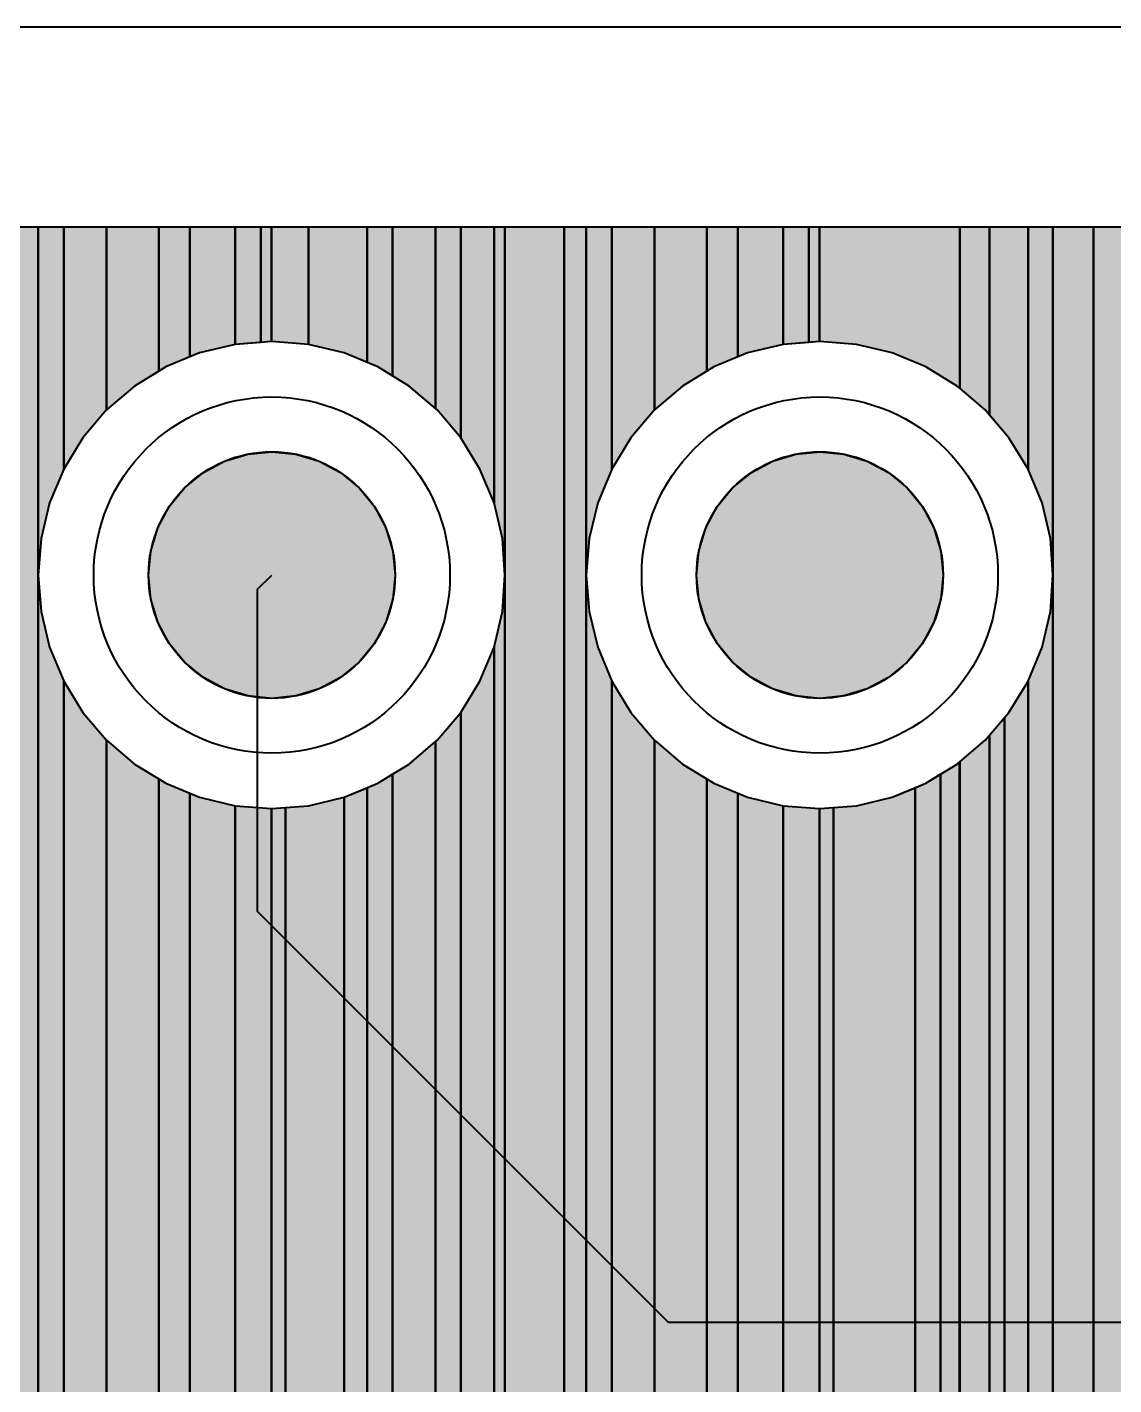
# Model space of a CAD drawing. Header units: millimetres. Extents: x 3 to 111, y 3 to 56.
# Drawn here: x 78.2 to 83.24, y 49.73 to 56.02 of the extents above; entities that cross this region are included whole.
import ezdxf

# ---------------------------------------------------------------- set-up
doc = ezdxf.new("R2010")
doc.units = ezdxf.units.MM
for name, color, linetype in [('bottom_copper', 7, 'Continuous'), ('bottom_silk', 7, 'Continuous'), ('drill_plated', 7, 'Continuous'), ('outline', 7, 'Continuous'), ('top_copper', 7, 'Continuous'), ('top_silk', 7, 'Continuous')]:
    doc.layers.add(name, color=color, linetype=linetype)

# ---------------------------------------------------------------- blocks, each defined once
blk = doc.blocks.new('Block14200')
at = {"layer": 'bottom_copper', "lineweight": 40}
for points in [[(0, 50.5617), (-0.0205, 50.5857), (-0.1377, 50.6858), (-0.1377, 51.435), (0, 51.435), (0, 50.5617)], [(0.1786, 50.3116), (0.0898, 50.4565), (0, 50.5617), (0, 51.435), (0.1786, 51.435), (0.1786, 50.3116)], [(0.2933, 49.82), (0.2833, 49.9894), (0.2436, 50.1546), (0.1786, 50.3116), (0.1786, 51.435), (0.2933, 51.435), (0.2933, 49.82)], [(0.4819, 2.6087), (0.4032, 2.5898), (0.2933, 2.5443), (0.2933, 51.435), (0.4819, 51.435), (0.4819, 2.6087)], [(0.671, 2.6376), (0.5684, 2.6295), (0.4819, 2.6087), (0.4819, 51.435), (0.671, 51.435), (0.671, 2.6376)], [(0.2933, 2.5443), (0.2462, 2.5248), (0.1786, 2.4834), (0.1786, 49.3284), (0.2436, 49.4854), (0.2833, 49.6506), (0.2933, 49.82), (0.2933, 2.5443)], [(0.1786, 2.4834), (0.1013, 2.436), (0.069, 2.4084), (0.069, 49.1591), (0.0898, 49.1835), (0.1786, 49.3284), (0.1786, 2.4834)], [(0.069, 2.0491), (0, 2.1181), (0, 49.0783), (0.069, 49.1591), (0.069, 2.0491)], [(0, 2.1181), (-0.1106, 2.2288), (-0.1377, 2.197), (-0.1377, 48.9542), (-0.0205, 49.0543), (0, 49.0783), (0, 2.1181)]]:
    blk.add_hatch(color=7, dxfattribs=at).paths.add_polyline_path(points, flags=0)
at = {"layer": 'bottom_copper', "color": 7, "lineweight": 40}
for points in [[(0, 50.5617), (-0.0205, 50.5857), (-0.1377, 50.6858), (-0.1377, 51.435), (0, 51.435), (0, 50.5617)], [(0.1786, 50.3116), (0.0898, 50.4565), (0, 50.5617), (0, 51.435), (0.1786, 51.435), (0.1786, 50.3116)], [(0.2933, 49.82), (0.2833, 49.9894), (0.2436, 50.1546), (0.1786, 50.3116), (0.1786, 51.435), (0.2933, 51.435), (0.2933, 49.82)], [(0.4819, 2.6087), (0.4032, 2.5898), (0.2933, 2.5443), (0.2933, 51.435), (0.4819, 51.435), (0.4819, 2.6087)], [(0.671, 2.6376), (0.5684, 2.6295), (0.4819, 2.6087), (0.4819, 51.435), (0.671, 51.435), (0.671, 2.6376)], [(0.2933, 2.5443), (0.2462, 2.5248), (0.1786, 2.4834), (0.1786, 49.3284), (0.2436, 49.4854), (0.2833, 49.6506), (0.2933, 49.82), (0.2933, 2.5443)], [(0.1786, 2.4834), (0.1013, 2.436), (0.069, 2.4084), (0.069, 49.1591), (0.0898, 49.1835), (0.1786, 49.3284), (0.1786, 2.4834)], [(0.069, 2.0491), (0, 2.1181), (0, 49.0783), (0.069, 49.1591), (0.069, 2.0491)], [(0, 2.1181), (-0.1106, 2.2288), (-0.1377, 2.197), (-0.1377, 48.9542), (-0.0205, 49.0543), (0, 49.0783), (0, 2.1181)]]:
    blk.add_lwpolyline(points, close=True, dxfattribs=at)
blk = doc.blocks.new('Block14364')
at = {"layer": 'bottom_copper', "lineweight": 40}
for points in [[(0.5845, 2.1965), (0.4957, 2.0516), (0.4957, 48.8966), (0.573, 48.944), (0.5845, 48.9538), (0.5845, 2.1965)], [(0.585, 2.197), (0.5845, 2.1965), (0.5845, 48.9538), (0.585, 48.9542), (0.585, 2.197)], [(0.4957, 2.0516), (0.4307, 1.8946), (0.391, 1.7294), (0.3777, 1.56), (0.3777, 48.8343), (0.4281, 48.8552), (0.4957, 48.8966), (0.4957, 2.0516)], [(0.3777, 0), (0, 0), (0, 48.7422), (0.1059, 48.7505), (0.2711, 48.7902), (0.3777, 48.8343), (0.3777, 0)], [(0, 1.56), (-0.01, 1.7294), (-0.0497, 1.8946), (-0.0652, 1.932), (-0.0652, 48.7373), (-0.0635, 48.7372), (0, 48.7422), (0, 1.56)]]:
    blk.add_hatch(color=7, dxfattribs=at).paths.add_polyline_path(points, flags=0)
at = {"layer": 'bottom_copper', "color": 7, "lineweight": 40}
for points in [[(0.5845, 2.1965), (0.4957, 2.0516), (0.4957, 48.8966), (0.573, 48.944), (0.5845, 48.9538), (0.5845, 2.1965)], [(0.585, 2.197), (0.5845, 2.1965), (0.5845, 48.9538), (0.585, 48.9542), (0.585, 2.197)], [(0.4957, 2.0516), (0.4307, 1.8946), (0.391, 1.7294), (0.3777, 1.56), (0.3777, 48.8343), (0.4281, 48.8552), (0.4957, 48.8966), (0.4957, 2.0516)], [(0.3777, 0), (0, 0), (0, 48.7422), (0.1059, 48.7505), (0.2711, 48.7902), (0.3777, 48.8343), (0.3777, 0)], [(0, 1.56), (-0.01, 1.7294), (-0.0497, 1.8946), (-0.0652, 1.932), (-0.0652, 48.7373), (-0.0635, 48.7372), (0, 48.7422), (0, 1.56)]]:
    blk.add_lwpolyline(points, close=True, dxfattribs=at)
blk = doc.blocks.new('Block14918')
at = {"layer": 'bottom_copper', "lineweight": 40}
for points in [[(0.1059, 50.8895), (-0.0635, 50.9028), (-0.0652, 50.9027), (-0.0652, 51.435), (0.1059, 51.435), (0.1059, 50.8895)], [(0.3777, 50.8057), (0.2711, 50.8498), (0.1059, 50.8895), (0.1059, 51.435), (0.3777, 51.435), (0.3777, 50.8057)], [(0.4957, 50.7434), (0.4281, 50.7848), (0.3777, 50.8057), (0.3777, 51.435), (0.4957, 51.435), (0.4957, 50.7434)], [(0.6948, 50.592), (0.573, 50.696), (0.4957, 50.7434), (0.4957, 51.435), (0.6948, 51.435), (0.6948, 50.592)], [(0.8125, 50.4565), (0.7022, 50.5857), (0.6948, 50.592), (0.6948, 51.435), (0.8125, 51.435), (0.8125, 50.4565)], [(0.9663, 50.1546), (0.9013, 50.3116), (0.8125, 50.4565), (0.8125, 51.435), (0.9663, 51.435), (0.9663, 50.1546)], [(1.016, 49.82), (1.006, 49.9894), (0.9663, 50.1546), (0.9663, 51.435), (1.016, 51.435), (1.016, 49.82)], [(1.2911, 2.6295), (1.1259, 2.5898), (1.016, 2.5443), (1.016, 51.435), (1.2911, 51.435), (1.2911, 2.6295)], [(1.3937, 2.6376), (1.2911, 2.6295), (1.2911, 51.435), (1.3937, 51.435), (1.3937, 2.6376)], [(1.5117, 50.3116), (1.4467, 50.1546), (1.407, 49.9894), (1.3937, 49.82), (1.3937, 51.435), (1.5117, 51.435), (1.5117, 50.3116)], [(1.7108, 50.5857), (1.6005, 50.4565), (1.5117, 50.3116), (1.5117, 51.435), (1.7108, 51.435), (1.7108, 50.5857)], [(1.9521, 50.7647), (1.84, 50.696), (1.7108, 50.5857), (1.7108, 51.435), (1.9521, 51.435), (1.9521, 50.7647)], [(2.097, 50.8312), (1.9849, 50.7848), (1.9521, 50.7647), (1.9521, 51.435), (2.097, 51.435), (2.097, 50.8312)], [(2.3071, 50.8895), (2.1419, 50.8498), (2.097, 50.8312), (2.097, 51.435), (2.3071, 51.435), (2.3071, 50.8895)], [(2.4253, 50.8988), (2.3071, 50.8895), (2.3071, 51.435), (2.4253, 51.435), (2.4253, 50.8988)], [(2.4748, 50.9027), (2.4253, 50.8988), (2.4253, 51.435), (2.4748, 51.435), (2.4748, 50.9027)], [(1.016, 2.5443), (0.9689, 2.5248), (0.9663, 2.5232), (0.9663, 49.4854), (1.006, 49.6506), (1.016, 49.82), (1.016, 2.5443)], [(1.5117, 2.6388), (1.4605, 2.6428), (1.3937, 2.6376), (1.3937, 49.82), (1.407, 49.6506), (1.4467, 49.4854), (1.5117, 49.3284), (1.5117, 2.6388)], [(0.9663, 2.5232), (0.824, 2.436), (0.8125, 2.4262), (0.8125, 49.1835), (0.9013, 49.3284), (0.9663, 49.4854), (0.9663, 2.5232)], [(1.7108, 2.6101), (1.6299, 2.6295), (1.5117, 2.6388), (1.5117, 49.3284), (1.6005, 49.1835), (1.7108, 49.0543), (1.7108, 2.6101)], [(0.8125, 2.4262), (0.6948, 2.3257), (0.6948, 49.048), (0.7022, 49.0543), (0.8125, 49.1835), (0.8125, 2.4262)], [(0.6948, 2.3257), (0.5845, 2.1965), (0.4957, 2.0516), (0.4957, 48.8966), (0.573, 48.944), (0.6948, 49.048), (0.6948, 2.3257)], [(1.9521, 2.5248), (1.7951, 2.5898), (1.7108, 2.6101), (1.7108, 49.0543), (1.84, 48.944), (1.9521, 48.8753), (1.9521, 2.5248)], [(0.4957, 2.0516), (0.4307, 1.8946), (0.391, 1.7294), (0.3777, 1.56), (0.3777, 48.8343), (0.4281, 48.8552), (0.4957, 48.8966), (0.4957, 2.0516)], [(2.097, 2.436), (1.9521, 2.5248), (1.9521, 48.8753), (1.9849, 48.8552), (2.097, 48.8088), (2.097, 2.436)], [(0.2711, 0), (0, 0), (0, 48.7422), (0.1059, 48.7505), (0.2711, 48.7902), (0.2711, 0)], [(0.3777, 0), (0.2711, 0), (0.2711, 48.7902), (0.3777, 48.8343), (0.3777, 0)], [(2.3071, 2.2309), (2.2262, 2.3257), (2.097, 2.436), (2.097, 48.8088), (2.1419, 48.7902), (2.3071, 48.7505), (2.3071, 2.2309)], [(0, 1.56), (-0.01, 1.7294), (-0.0497, 1.8946), (-0.0652, 1.932), (-0.0652, 48.7373), (-0.0635, 48.7372), (0, 48.7422), (0, 1.56)], [(2.4748, 1.932), (2.4253, 2.0516), (2.3365, 2.1965), (2.3071, 2.2309), (2.3071, 48.7505), (2.4748, 48.7373), (2.4748, 1.932)]]:
    blk.add_hatch(color=7, dxfattribs=at).paths.add_polyline_path(points, flags=0)
at = {"layer": 'bottom_copper', "color": 7, "lineweight": 40}
for points in [[(0.1059, 50.8895), (-0.0635, 50.9028), (-0.0652, 50.9027), (-0.0652, 51.435), (0.1059, 51.435), (0.1059, 50.8895)], [(0.3777, 50.8057), (0.2711, 50.8498), (0.1059, 50.8895), (0.1059, 51.435), (0.3777, 51.435), (0.3777, 50.8057)], [(0.4957, 50.7434), (0.4281, 50.7848), (0.3777, 50.8057), (0.3777, 51.435), (0.4957, 51.435), (0.4957, 50.7434)], [(0.6948, 50.592), (0.573, 50.696), (0.4957, 50.7434), (0.4957, 51.435), (0.6948, 51.435), (0.6948, 50.592)], [(0.8125, 50.4565), (0.7022, 50.5857), (0.6948, 50.592), (0.6948, 51.435), (0.8125, 51.435), (0.8125, 50.4565)], [(0.9663, 50.1546), (0.9013, 50.3116), (0.8125, 50.4565), (0.8125, 51.435), (0.9663, 51.435), (0.9663, 50.1546)], [(1.016, 49.82), (1.006, 49.9894), (0.9663, 50.1546), (0.9663, 51.435), (1.016, 51.435), (1.016, 49.82)], [(1.2911, 2.6295), (1.1259, 2.5898), (1.016, 2.5443), (1.016, 51.435), (1.2911, 51.435), (1.2911, 2.6295)], [(1.3937, 2.6376), (1.2911, 2.6295), (1.2911, 51.435), (1.3937, 51.435), (1.3937, 2.6376)], [(1.5117, 50.3116), (1.4467, 50.1546), (1.407, 49.9894), (1.3937, 49.82), (1.3937, 51.435), (1.5117, 51.435), (1.5117, 50.3116)], [(1.7108, 50.5857), (1.6005, 50.4565), (1.5117, 50.3116), (1.5117, 51.435), (1.7108, 51.435), (1.7108, 50.5857)], [(1.9521, 50.7647), (1.84, 50.696), (1.7108, 50.5857), (1.7108, 51.435), (1.9521, 51.435), (1.9521, 50.7647)], [(2.097, 50.8312), (1.9849, 50.7848), (1.9521, 50.7647), (1.9521, 51.435), (2.097, 51.435), (2.097, 50.8312)], [(2.3071, 50.8895), (2.1419, 50.8498), (2.097, 50.8312), (2.097, 51.435), (2.3071, 51.435), (2.3071, 50.8895)], [(2.4253, 50.8988), (2.3071, 50.8895), (2.3071, 51.435), (2.4253, 51.435), (2.4253, 50.8988)], [(2.4748, 50.9027), (2.4253, 50.8988), (2.4253, 51.435), (2.4748, 51.435), (2.4748, 50.9027)], [(1.016, 2.5443), (0.9689, 2.5248), (0.9663, 2.5232), (0.9663, 49.4854), (1.006, 49.6506), (1.016, 49.82), (1.016, 2.5443)], [(1.5117, 2.6388), (1.4605, 2.6428), (1.3937, 2.6376), (1.3937, 49.82), (1.407, 49.6506), (1.4467, 49.4854), (1.5117, 49.3284), (1.5117, 2.6388)], [(0.9663, 2.5232), (0.824, 2.436), (0.8125, 2.4262), (0.8125, 49.1835), (0.9013, 49.3284), (0.9663, 49.4854), (0.9663, 2.5232)], [(1.7108, 2.6101), (1.6299, 2.6295), (1.5117, 2.6388), (1.5117, 49.3284), (1.6005, 49.1835), (1.7108, 49.0543), (1.7108, 2.6101)], [(0.8125, 2.4262), (0.6948, 2.3257), (0.6948, 49.048), (0.7022, 49.0543), (0.8125, 49.1835), (0.8125, 2.4262)], [(0.6948, 2.3257), (0.5845, 2.1965), (0.4957, 2.0516), (0.4957, 48.8966), (0.573, 48.944), (0.6948, 49.048), (0.6948, 2.3257)], [(1.9521, 2.5248), (1.7951, 2.5898), (1.7108, 2.6101), (1.7108, 49.0543), (1.84, 48.944), (1.9521, 48.8753), (1.9521, 2.5248)], [(0.4957, 2.0516), (0.4307, 1.8946), (0.391, 1.7294), (0.3777, 1.56), (0.3777, 48.8343), (0.4281, 48.8552), (0.4957, 48.8966), (0.4957, 2.0516)], [(2.097, 2.436), (1.9521, 2.5248), (1.9521, 48.8753), (1.9849, 48.8552), (2.097, 48.8088), (2.097, 2.436)], [(0.2711, 0), (0, 0), (0, 48.7422), (0.1059, 48.7505), (0.2711, 48.7902), (0.2711, 0)], [(0.3777, 0), (0.2711, 0), (0.2711, 48.7902), (0.3777, 48.8343), (0.3777, 0)], [(2.3071, 2.2309), (2.2262, 2.3257), (2.097, 2.436), (2.097, 48.8088), (2.1419, 48.7902), (2.3071, 48.7505), (2.3071, 2.2309)], [(0, 1.56), (-0.01, 1.7294), (-0.0497, 1.8946), (-0.0652, 1.932), (-0.0652, 48.7373), (-0.0635, 48.7372), (0, 48.7422), (0, 1.56)], [(2.4748, 1.932), (2.4253, 2.0516), (2.3365, 2.1965), (2.3071, 2.2309), (2.3071, 48.7505), (2.4748, 48.7373), (2.4748, 1.932)]]:
    blk.add_lwpolyline(points, close=True, dxfattribs=at)
blk = doc.blocks.new('Block16067')
at = {"layer": 'bottom_copper', "lineweight": 40}
for points in [[(2.422, 2.6376), (2.3194, 2.6295), (2.3194, 51.435), (2.422, 51.435), (2.422, 2.6376)], [(2.54, 50.3116), (2.475, 50.1546), (2.4353, 49.9894), (2.422, 49.82), (2.422, 51.435), (2.54, 51.435), (2.54, 50.3116)], [(2.7391, 50.5857), (2.6288, 50.4565), (2.54, 50.3116), (2.54, 51.435), (2.7391, 51.435), (2.7391, 50.5857)], [(2.9804, 50.7647), (2.8683, 50.696), (2.7391, 50.5857), (2.7391, 51.435), (2.9804, 51.435), (2.9804, 50.7647)], [(3.1253, 50.8312), (3.0132, 50.7848), (2.9804, 50.7647), (2.9804, 51.435), (3.1253, 51.435), (3.1253, 50.8312)], [(3.3354, 50.8895), (3.1702, 50.8498), (3.1253, 50.8312), (3.1253, 51.435), (3.3354, 51.435), (3.3354, 50.8895)], [(3.4536, 50.8988), (3.3354, 50.8895), (3.3354, 51.435), (3.4536, 51.435), (3.4536, 50.8988)], [(3.5031, 50.9027), (3.4536, 50.8988), (3.4536, 51.435), (3.5031, 51.435), (3.5031, 50.9027)], [(2.54, 2.6388), (2.4888, 2.6428), (2.422, 2.6376), (2.422, 49.82), (2.4353, 49.6506), (2.475, 49.4854), (2.54, 49.3284), (2.54, 2.6388)], [(2.7391, 2.6101), (2.6582, 2.6295), (2.54, 2.6388), (2.54, 49.3284), (2.6288, 49.1835), (2.7391, 49.0543), (2.7391, 2.6101)], [(2.9804, 2.5248), (2.8234, 2.5898), (2.7391, 2.6101), (2.7391, 49.0543), (2.8683, 48.944), (2.9804, 48.8753), (2.9804, 2.5248)], [(3.1253, 2.436), (2.9804, 2.5248), (2.9804, 48.8753), (3.0132, 48.8552), (3.1253, 48.8088), (3.1253, 2.436)], [(3.3354, 2.2309), (3.2545, 2.3257), (3.1253, 2.436), (3.1253, 48.8088), (3.1702, 48.7902), (3.3354, 48.7505), (3.3354, 2.2309)], [(3.5031, 1.932), (3.4536, 2.0516), (3.3648, 2.1965), (3.3354, 2.2309), (3.3354, 48.7505), (3.5031, 48.7373), (3.5031, 1.932)]]:
    blk.add_hatch(color=7, dxfattribs=at).paths.add_polyline_path(points, flags=0)
at = {"layer": 'bottom_copper', "color": 7, "lineweight": 40}
for points in [[(2.422, 2.6376), (2.3194, 2.6295), (2.3194, 51.435), (2.422, 51.435), (2.422, 2.6376)], [(2.54, 50.3116), (2.475, 50.1546), (2.4353, 49.9894), (2.422, 49.82), (2.422, 51.435), (2.54, 51.435), (2.54, 50.3116)], [(2.7391, 50.5857), (2.6288, 50.4565), (2.54, 50.3116), (2.54, 51.435), (2.7391, 51.435), (2.7391, 50.5857)], [(2.9804, 50.7647), (2.8683, 50.696), (2.7391, 50.5857), (2.7391, 51.435), (2.9804, 51.435), (2.9804, 50.7647)], [(3.1253, 50.8312), (3.0132, 50.7848), (2.9804, 50.7647), (2.9804, 51.435), (3.1253, 51.435), (3.1253, 50.8312)], [(3.3354, 50.8895), (3.1702, 50.8498), (3.1253, 50.8312), (3.1253, 51.435), (3.3354, 51.435), (3.3354, 50.8895)], [(3.4536, 50.8988), (3.3354, 50.8895), (3.3354, 51.435), (3.4536, 51.435), (3.4536, 50.8988)], [(3.5031, 50.9027), (3.4536, 50.8988), (3.4536, 51.435), (3.5031, 51.435), (3.5031, 50.9027)], [(2.54, 2.6388), (2.4888, 2.6428), (2.422, 2.6376), (2.422, 49.82), (2.4353, 49.6506), (2.475, 49.4854), (2.54, 49.3284), (2.54, 2.6388)], [(2.7391, 2.6101), (2.6582, 2.6295), (2.54, 2.6388), (2.54, 49.3284), (2.6288, 49.1835), (2.7391, 49.0543), (2.7391, 2.6101)], [(2.9804, 2.5248), (2.8234, 2.5898), (2.7391, 2.6101), (2.7391, 49.0543), (2.8683, 48.944), (2.9804, 48.8753), (2.9804, 2.5248)], [(3.1253, 2.436), (2.9804, 2.5248), (2.9804, 48.8753), (3.0132, 48.8552), (3.1253, 48.8088), (3.1253, 2.436)], [(3.3354, 2.2309), (3.2545, 2.3257), (3.1253, 2.436), (3.1253, 48.8088), (3.1702, 48.7902), (3.3354, 48.7505), (3.3354, 2.2309)], [(3.5031, 1.932), (3.4536, 2.0516), (3.3648, 2.1965), (3.3354, 2.2309), (3.3354, 48.7505), (3.5031, 48.7373), (3.5031, 1.932)]]:
    blk.add_lwpolyline(points, close=True, dxfattribs=at)

msp = doc.modelspace()

# ---------------------------------------------------------------- hatches: boundary and pattern name
at = {"layer": 'bottom_copper', "lineweight": 40}
for points in [[(82.5225, 54.3458), (82.5105, 54.356), (82.3656, 54.4448), (82.2086, 54.5098), (82.0434, 54.5495), (81.874, 54.5628), (81.8723, 54.5627), (81.8723, 55.095), (82.5225, 55.095), (82.5225, 54.3458)], [(79.8945, 53.3685), (79.862, 53.2613), (79.8092, 53.1625), (79.7381, 53.0759), (79.6515, 53.0048), (79.5527, 52.952), (79.4455, 52.9195), (79.334, 52.9085), (79.2225, 52.9195), (79.1153, 52.952), (79.0165, 53.0048), (78.9299, 53.0759), (78.8588, 53.1625), (78.806, 53.2613), (78.7735, 53.3685), (78.7625, 53.48), (78.7735, 53.5915), (78.806, 53.6987), (78.8588, 53.7975), (78.9299, 53.8841), (79.0165, 53.9552), (79.1153, 54.008), (79.2225, 54.0405), (79.334, 54.0515), (79.4455, 54.0405), (79.5527, 54.008), (79.6515, 53.9552), (79.7381, 53.8841), (79.8092, 53.7975), (79.862, 53.6987), (79.8945, 53.5915), (79.9055, 53.48), (79.8945, 53.3685)], [(82.4345, 53.3685), (82.402, 53.2613), (82.3492, 53.1625), (82.2781, 53.0759), (82.1915, 53.0048), (82.0927, 52.952), (81.9855, 52.9195), (81.874, 52.9085), (81.7625, 52.9195), (81.6553, 52.952), (81.5565, 53.0048), (81.4699, 53.0759), (81.3988, 53.1625), (81.346, 53.2613), (81.3135, 53.3685), (81.3025, 53.48), (81.3135, 53.5915), (81.346, 53.6987), (81.3988, 53.7975), (81.4699, 53.8841), (81.5565, 53.9552), (81.6553, 54.008), (81.7625, 54.0405), (81.874, 54.0515), (81.9855, 54.0405), (82.0927, 54.008), (82.1915, 53.9552), (82.2781, 53.8841), (82.3492, 53.7975), (82.402, 53.6987), (82.4345, 53.5915), (82.4455, 53.48), (82.4345, 53.3685)]]:
    msp.add_hatch(color=7, dxfattribs=at).paths.add_polyline_path(points, flags=0)
at = {"layer": 'drill_plated', "lineweight": 40}
for points in [[(79.8945, 53.3685), (79.862, 53.2613), (79.8092, 53.1625), (79.7381, 53.0759), (79.6515, 53.0048), (79.5527, 52.952), (79.4455, 52.9195), (79.334, 52.9085), (79.2225, 52.9195), (79.1153, 52.952), (79.0165, 53.0048), (78.9299, 53.0759), (78.8588, 53.1625), (78.806, 53.2613), (78.7735, 53.3685), (78.7625, 53.48), (78.7735, 53.5915), (78.806, 53.6987), (78.8588, 53.7975), (78.9299, 53.8841), (79.0165, 53.9552), (79.1153, 54.008), (79.2225, 54.0405), (79.334, 54.0515), (79.4455, 54.0405), (79.5527, 54.008), (79.6515, 53.9552), (79.7381, 53.8841), (79.8092, 53.7975), (79.862, 53.6987), (79.8945, 53.5915), (79.9055, 53.48), (79.8945, 53.3685)], [(82.4345, 53.3685), (82.402, 53.2613), (82.3492, 53.1625), (82.2781, 53.0759), (82.1915, 53.0048), (82.0927, 52.952), (81.9855, 52.9195), (81.874, 52.9085), (81.7625, 52.9195), (81.6553, 52.952), (81.5565, 53.0048), (81.4699, 53.0759), (81.3988, 53.1625), (81.346, 53.2613), (81.3135, 53.3685), (81.3025, 53.48), (81.3135, 53.5915), (81.346, 53.6987), (81.3988, 53.7975), (81.4699, 53.8841), (81.5565, 53.9552), (81.6553, 54.008), (81.7625, 54.0405), (81.874, 54.0515), (81.9855, 54.0405), (82.0927, 54.008), (82.1915, 53.9552), (82.2781, 53.8841), (82.3492, 53.7975), (82.402, 53.6987), (82.4345, 53.5915), (82.4455, 53.48), (82.4345, 53.3685)]]:
    msp.add_hatch(color=7, dxfattribs=at).paths.add_polyline_path(points, flags=0)
at = {"layer": 'top_copper', "lineweight": 40}
for points in [[(79.8945, 53.3685), (79.862, 53.2613), (79.8092, 53.1625), (79.7381, 53.0759), (79.6515, 53.0048), (79.5527, 52.952), (79.4455, 52.9195), (79.334, 52.9085), (79.2225, 52.9195), (79.1153, 52.952), (79.0165, 53.0048), (78.9299, 53.0759), (78.8588, 53.1625), (78.806, 53.2613), (78.7735, 53.3685), (78.7625, 53.48), (78.7735, 53.5915), (78.806, 53.6987), (78.8588, 53.7975), (78.9299, 53.8841), (79.0165, 53.9552), (79.1153, 54.008), (79.2225, 54.0405), (79.334, 54.0515), (79.4455, 54.0405), (79.5527, 54.008), (79.6515, 53.9552), (79.7381, 53.8841), (79.8092, 53.7975), (79.862, 53.6987), (79.8945, 53.5915), (79.9055, 53.48), (79.8945, 53.3685)], [(82.4345, 53.3685), (82.402, 53.2613), (82.3492, 53.1625), (82.2781, 53.0759), (82.1915, 53.0048), (82.0927, 52.952), (81.9855, 52.9195), (81.874, 52.9085), (81.7625, 52.9195), (81.6553, 52.952), (81.5565, 53.0048), (81.4699, 53.0759), (81.3988, 53.1625), (81.346, 53.2613), (81.3135, 53.3685), (81.3025, 53.48), (81.3135, 53.5915), (81.346, 53.6987), (81.3988, 53.7975), (81.4699, 53.8841), (81.5565, 53.9552), (81.6553, 54.008), (81.7625, 54.0405), (81.874, 54.0515), (81.9855, 54.0405), (82.0927, 54.008), (82.1915, 53.9552), (82.2781, 53.8841), (82.3492, 53.7975), (82.402, 53.6987), (82.4345, 53.5915), (82.4455, 53.48), (82.4345, 53.3685)]]:
    msp.add_hatch(color=7, dxfattribs=at).paths.add_polyline_path(points, flags=0)

# ---------------------------------------------------------------- linework, layer by layer
at = {"layer": 'bottom_copper', "color": 7, "lineweight": 40}
for p, q in [((75.712, 55.095), (79.3323, 55.095)), ((79.3323, 54.5627), (79.3323, 55.095)), ((79.3323, 55.095), (81.8723, 55.095)), ((79.3323, 55.095), (79.3323, 54.5627)), ((81.8723, 54.5627), (81.8723, 55.095)), ((81.8723, 55.095), (82.5225, 55.095)), ((81.8723, 55.095), (81.8723, 54.5627)), ((82.5225, 54.3458), (82.5225, 55.095)), ((82.5225, 55.095), (83.398, 55.095)), ((82.5225, 55.095), (82.5225, 54.3458)), ((78.9994, 54.5098), (78.8424, 54.4448)), ((79.1646, 54.5495), (78.9994, 54.5098)), ((79.3323, 54.5627), (79.1646, 54.5495)), ((79.334, 54.5628), (79.3323, 54.5627)), ((79.5034, 54.5495), (79.334, 54.5628)), ((79.6686, 54.5098), (79.5034, 54.5495)), ((79.8256, 54.4448), (79.6686, 54.5098)), ((81.5394, 54.5098), (81.3824, 54.4448)), ((81.7046, 54.5495), (81.5394, 54.5098)), ((81.8723, 54.5627), (81.7046, 54.5495)), ((81.874, 54.5628), (81.8723, 54.5627)), ((82.0434, 54.5495), (81.874, 54.5628)), ((82.2086, 54.5098), (82.0434, 54.5495)), ((82.3656, 54.4448), (82.2086, 54.5098)), ((78.8424, 54.4448), (78.6975, 54.356)), ((79.9705, 54.356), (79.8256, 54.4448)), ((81.3824, 54.4448), (81.2375, 54.356)), ((82.5105, 54.356), (82.3656, 54.4448)), ((78.6975, 54.356), (78.5683, 54.2457)), ((80.0997, 54.2457), (79.9705, 54.356)), ((81.2375, 54.356), (81.1083, 54.2457)), ((82.5225, 54.3458), (82.5105, 54.356)), ((82.6397, 54.2457), (82.5225, 54.3458)), ((78.5683, 54.2457), (78.458, 54.1165)), ((80.21, 54.1165), (80.0997, 54.2457)), ((81.1083, 54.2457), (80.998, 54.1165)), ((82.75, 54.1165), (82.6397, 54.2457)), ((78.458, 54.1165), (78.3692, 53.9716)), ((80.2988, 53.9716), (80.21, 54.1165)), ((80.998, 54.1165), (80.9092, 53.9716)), ((82.8388, 53.9716), (82.75, 54.1165)), ((78.3692, 53.9716), (78.3042, 53.8146)), ((80.3638, 53.8146), (80.2988, 53.9716)), ((80.9092, 53.9716), (80.8442, 53.8146)), ((82.9038, 53.8146), (82.8388, 53.9716)), ((78.3042, 53.8146), (78.2645, 53.6494)), ((80.4035, 53.6494), (80.3638, 53.8146)), ((80.8442, 53.8146), (80.8045, 53.6494)), ((82.9435, 53.6494), (82.9038, 53.8146)), ((78.2645, 53.6494), (78.2512, 53.48)), ((80.4135, 53.48), (80.4035, 53.6494)), ((80.8045, 53.6494), (80.7912, 53.48)), ((82.9535, 53.48), (82.9435, 53.6494)), ((78.2512, 53.48), (78.2645, 53.3106)), ((80.4035, 53.3106), (80.4135, 53.48)), ((80.7912, 53.48), (80.8045, 53.3106)), ((82.9435, 53.3106), (82.9535, 53.48)), ((78.2645, 53.3106), (78.3042, 53.1454)), ((80.3638, 53.1454), (80.4035, 53.3106)), ((80.8045, 53.3106), (80.8442, 53.1454)), ((82.9038, 53.1454), (82.9435, 53.3106)), ((78.3042, 53.1454), (78.3692, 52.9884)), ((80.2988, 52.9884), (80.3638, 53.1454)), ((80.8442, 53.1454), (80.9092, 52.9884)), ((82.8388, 52.9884), (82.9038, 53.1454)), ((78.3692, 52.9884), (78.458, 52.8435)), ((80.21, 52.8435), (80.2988, 52.9884)), ((80.9092, 52.9884), (80.998, 52.8435)), ((82.75, 52.8435), (82.8388, 52.9884)), ((78.458, 52.8435), (78.5683, 52.7143)), ((80.0997, 52.7143), (80.21, 52.8435)), ((80.998, 52.8435), (81.1083, 52.7143)), ((82.6397, 52.7143), (82.75, 52.8435)), ((78.5683, 52.7143), (78.6975, 52.604)), ((79.9705, 52.604), (80.0997, 52.7143)), ((81.1083, 52.7143), (81.2375, 52.604)), ((82.5225, 52.6142), (82.6397, 52.7143)), ((78.6975, 52.604), (78.8424, 52.5152)), ((79.8256, 52.5152), (79.9705, 52.604)), ((81.2375, 52.604), (81.3824, 52.5152)), ((82.3656, 52.5152), (82.5105, 52.604)), ((82.5105, 52.604), (82.5225, 52.6142)), ((82.5225, 5.857), (82.5225, 52.6142)), ((82.5225, 52.6142), (82.5225, 5.857)), ((78.8424, 52.5152), (78.9994, 52.4502)), ((79.6686, 52.4502), (79.8256, 52.5152)), ((81.3824, 52.5152), (81.5394, 52.4502)), ((82.2086, 52.4502), (82.3656, 52.5152)), ((78.9994, 52.4502), (79.1646, 52.4105)), ((79.5034, 52.4105), (79.6686, 52.4502)), ((81.5394, 52.4502), (81.7046, 52.4105)), ((82.0434, 52.4105), (82.2086, 52.4502)), ((79.1646, 52.4105), (79.3323, 52.3973)), ((79.3323, 5.592), (79.3323, 52.3973)), ((79.3323, 52.3973), (79.334, 52.3972)), ((79.3323, 52.3973), (79.3323, 5.592)), ((79.334, 52.3972), (79.5034, 52.4105)), ((81.7046, 52.4105), (81.8723, 52.3973)), ((81.8723, 5.592), (81.8723, 52.3973)), ((81.8723, 52.3973), (81.874, 52.3972)), ((81.8723, 52.3973), (81.8723, 5.592)), ((81.874, 52.3972), (82.0434, 52.4105))]:
    msp.add_line(p, q, dxfattribs=at)
for points in [[(82.5225, 54.3458), (82.5105, 54.356), (82.3656, 54.4448), (82.2086, 54.5098), (82.0434, 54.5495), (81.874, 54.5628), (81.8723, 54.5627), (81.8723, 55.095), (82.5225, 55.095), (82.5225, 54.3458)], [(79.8945, 53.3685), (79.862, 53.2613), (79.8092, 53.1625), (79.7381, 53.0759), (79.6515, 53.0048), (79.5527, 52.952), (79.4455, 52.9195), (79.334, 52.9085), (79.2225, 52.9195), (79.1153, 52.952), (79.0165, 53.0048), (78.9299, 53.0759), (78.8588, 53.1625), (78.806, 53.2613), (78.7735, 53.3685), (78.7625, 53.48), (78.7735, 53.5915), (78.806, 53.6987), (78.8588, 53.7975), (78.9299, 53.8841), (79.0165, 53.9552), (79.1153, 54.008), (79.2225, 54.0405), (79.334, 54.0515), (79.4455, 54.0405), (79.5527, 54.008), (79.6515, 53.9552), (79.7381, 53.8841), (79.8092, 53.7975), (79.862, 53.6987), (79.8945, 53.5915), (79.9055, 53.48), (79.8945, 53.3685)], [(82.4345, 53.3685), (82.402, 53.2613), (82.3492, 53.1625), (82.2781, 53.0759), (82.1915, 53.0048), (82.0927, 52.952), (81.9855, 52.9195), (81.874, 52.9085), (81.7625, 52.9195), (81.6553, 52.952), (81.5565, 53.0048), (81.4699, 53.0759), (81.3988, 53.1625), (81.346, 53.2613), (81.3135, 53.3685), (81.3025, 53.48), (81.3135, 53.5915), (81.346, 53.6987), (81.3988, 53.7975), (81.4699, 53.8841), (81.5565, 53.9552), (81.6553, 54.008), (81.7625, 54.0405), (81.874, 54.0515), (81.9855, 54.0405), (82.0927, 54.008), (82.1915, 53.9552), (82.2781, 53.8841), (82.3492, 53.7975), (82.402, 53.6987), (82.4345, 53.5915), (82.4455, 53.48), (82.4345, 53.3685)]]:
    msp.add_lwpolyline(points, close=True, dxfattribs=at)
for centre, major_axis in [((79.334, 53.48), (0.8255, 0)), ((81.874, 53.48), (0.8255, 0)), ((79.334, 53.48), (0.5715, 0)), ((81.874, 53.48), (0.5715, 0))]:
    msp.add_ellipse(centre, major_axis=major_axis, ratio=1, dxfattribs=at)
at = {"layer": 'bottom_silk', "color": 7, "lineweight": 40}
msp.add_line((111.338, 56.02), (3.388, 56.02), dxfattribs=at)
at = {"layer": 'drill_plated', "color": 7, "lineweight": 40}
for points in [[(79.8945, 53.3685), (79.862, 53.2613), (79.8092, 53.1625), (79.7381, 53.0759), (79.6515, 53.0048), (79.5527, 52.952), (79.4455, 52.9195), (79.334, 52.9085), (79.2225, 52.9195), (79.1153, 52.952), (79.0165, 53.0048), (78.9299, 53.0759), (78.8588, 53.1625), (78.806, 53.2613), (78.7735, 53.3685), (78.7625, 53.48), (78.7735, 53.5915), (78.806, 53.6987), (78.8588, 53.7975), (78.9299, 53.8841), (79.0165, 53.9552), (79.1153, 54.008), (79.2225, 54.0405), (79.334, 54.0515), (79.4455, 54.0405), (79.5527, 54.008), (79.6515, 53.9552), (79.7381, 53.8841), (79.8092, 53.7975), (79.862, 53.6987), (79.8945, 53.5915), (79.9055, 53.48), (79.8945, 53.3685)], [(82.4345, 53.3685), (82.402, 53.2613), (82.3492, 53.1625), (82.2781, 53.0759), (82.1915, 53.0048), (82.0927, 52.952), (81.9855, 52.9195), (81.874, 52.9085), (81.7625, 52.9195), (81.6553, 52.952), (81.5565, 53.0048), (81.4699, 53.0759), (81.3988, 53.1625), (81.346, 53.2613), (81.3135, 53.3685), (81.3025, 53.48), (81.3135, 53.5915), (81.346, 53.6987), (81.3988, 53.7975), (81.4699, 53.8841), (81.5565, 53.9552), (81.6553, 54.008), (81.7625, 54.0405), (81.874, 54.0515), (81.9855, 54.0405), (82.0927, 54.008), (82.1915, 53.9552), (82.2781, 53.8841), (82.3492, 53.7975), (82.402, 53.6987), (82.4345, 53.5915), (82.4455, 53.48), (82.4345, 53.3685)]]:
    msp.add_lwpolyline(points, close=True, dxfattribs=at)
for centre in [(79.334, 53.48), (81.874, 53.48)]:
    msp.add_ellipse(centre, major_axis=(0.5715, 0), ratio=1, dxfattribs=at)
at = {"layer": 'outline', "color": 7, "lineweight": 40}
msp.add_line((111.338, 56.02), (3.388, 56.02), dxfattribs=at)
at = {"layer": 'top_copper', "color": 7, "lineweight": 40}
for p, q in [((79.268, 53.414), (79.334, 53.48)), ((79.268, 51.92), (79.268, 53.414)), ((81.173, 50.015), (79.268, 51.92)), ((90.698, 50.015), (81.173, 50.015))]:
    msp.add_line(p, q, dxfattribs=at)
for points in [[(79.8945, 53.3685), (79.862, 53.2613), (79.8092, 53.1625), (79.7381, 53.0759), (79.6515, 53.0048), (79.5527, 52.952), (79.4455, 52.9195), (79.334, 52.9085), (79.2225, 52.9195), (79.1153, 52.952), (79.0165, 53.0048), (78.9299, 53.0759), (78.8588, 53.1625), (78.806, 53.2613), (78.7735, 53.3685), (78.7625, 53.48), (78.7735, 53.5915), (78.806, 53.6987), (78.8588, 53.7975), (78.9299, 53.8841), (79.0165, 53.9552), (79.1153, 54.008), (79.2225, 54.0405), (79.334, 54.0515), (79.4455, 54.0405), (79.5527, 54.008), (79.6515, 53.9552), (79.7381, 53.8841), (79.8092, 53.7975), (79.862, 53.6987), (79.8945, 53.5915), (79.9055, 53.48), (79.8945, 53.3685)], [(82.4345, 53.3685), (82.402, 53.2613), (82.3492, 53.1625), (82.2781, 53.0759), (82.1915, 53.0048), (82.0927, 52.952), (81.9855, 52.9195), (81.874, 52.9085), (81.7625, 52.9195), (81.6553, 52.952), (81.5565, 53.0048), (81.4699, 53.0759), (81.3988, 53.1625), (81.346, 53.2613), (81.3135, 53.3685), (81.3025, 53.48), (81.3135, 53.5915), (81.346, 53.6987), (81.3988, 53.7975), (81.4699, 53.8841), (81.5565, 53.9552), (81.6553, 54.008), (81.7625, 54.0405), (81.874, 54.0515), (81.9855, 54.0405), (82.0927, 54.008), (82.1915, 53.9552), (82.2781, 53.8841), (82.3492, 53.7975), (82.402, 53.6987), (82.4345, 53.5915), (82.4455, 53.48), (82.4345, 53.3685)]]:
    msp.add_lwpolyline(points, close=True, dxfattribs=at)
for centre, major_axis in [((79.334, 53.48), (0.8255, 0)), ((81.874, 53.48), (0.8255, 0)), ((79.334, 53.48), (0.5715, 0)), ((81.874, 53.48), (0.5715, 0))]:
    msp.add_ellipse(centre, major_axis=major_axis, ratio=1, dxfattribs=at)
at = {"layer": 'top_silk', "color": 7, "lineweight": 40}
msp.add_line((111.338, 56.02), (3.388, 56.02), dxfattribs=at)

# ---------------------------------------------------------------- block references
at = {"layer": 'bottom_copper'}
for name, p in [('Block16067', (75.8292, 3.66)), ('Block14918', (79.3975, 3.66)), ('Block14200', (82.6602, 3.66)), ('Block14364', (81.9375, 3.66))]:
    msp.add_blockref(name, p, dxfattribs=at)

doc.saveas('drawing.dxf')
